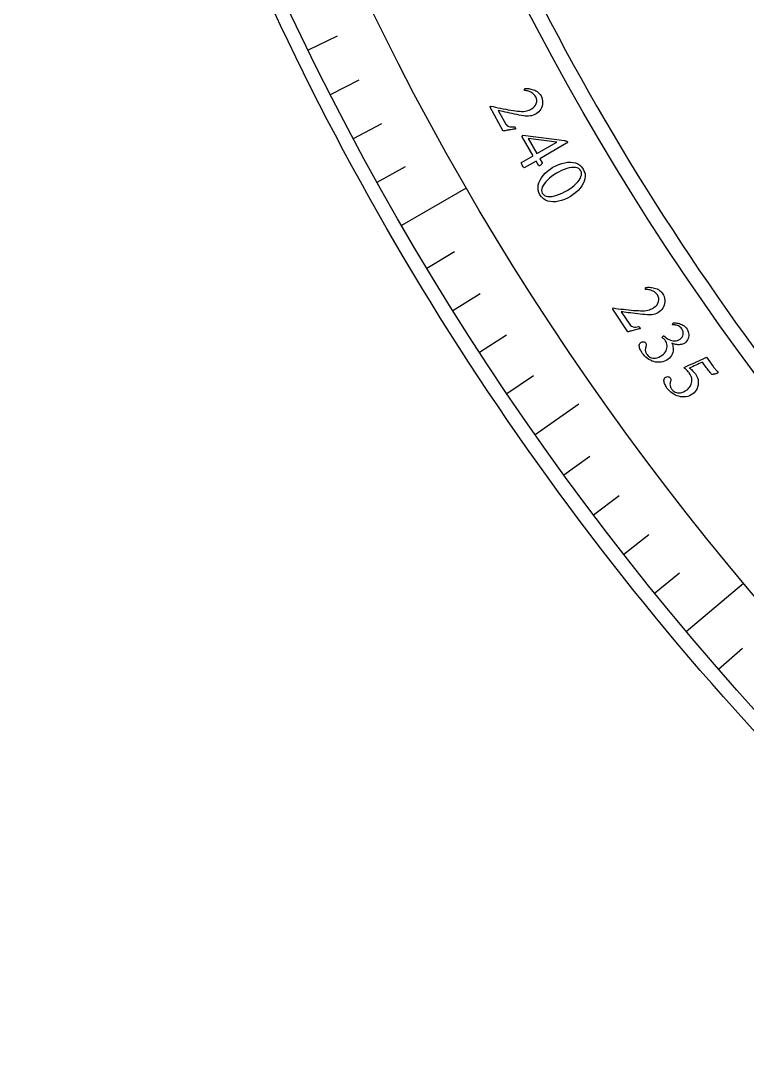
# Model space of a CAD drawing. Header units: millimetres. Extents: x -50 to 50, y -50 to 64.
# Drawn here: x -49.74 to -37.04, y -39.27 to -21.29 of the extents above; entities that cross this region are included whole.
import ezdxf

# ---------------------------------------------------------------- set-up
doc = ezdxf.new("R2010")
doc.units = ezdxf.units.MM
for name, color, linetype in [('CUT_INNER', 6, 'Continuous'), ('CUT_OUTER', 1, 'Continuous'), ('ENGRAVE', 7, 'Continuous'), ('ENGRAVE_FINE', 8, 'Continuous'), ('TEXT', 5, 'Continuous')]:
    doc.layers.add(name, color=color, linetype=linetype)

msp = doc.modelspace()

# ---------------------------------------------------------------- linework, layer by layer
at = {"layer": 'CUT_INNER'}
msp.add_lwpolyline([(-40.6095, -21.0696), (-40.4795, -21.3184), (-40.3479, -21.5664), (-40.2148, -21.8136), (-40.0802, -22.0599), (-39.9441, -22.3054), (-39.8065, -22.5501), (-39.6674, -22.7939), (-39.5268, -23.0369), (-39.3847, -23.279), (-39.2411, -23.5202), (-39.096, -23.7605), (-38.9495, -24), (-38.8015, -24.2385), (-38.6521, -24.4761), (-38.5011, -24.7128), (-38.3488, -24.9486), (-38.195, -25.1835), (-38.0397, -25.4173), (-37.8831, -25.6503), (-37.725, -25.8822), (-37.5654, -26.1132), (-37.4045, -26.3432), (-37.2422, -26.5722), (-37.0784, -26.8003), (-36.9133, -27.0273)], dxfattribs=at)
at = {"layer": 'CUT_OUTER'}
msp.add_lwpolyline([(-36.8408, -33.8046), (-37.0476, -33.5779), (-37.2529, -33.35), (-37.4568, -33.1208), (-37.6593, -32.8903), (-37.8604, -32.6586), (-38.0601, -32.4257), (-38.2584, -32.1916), (-38.4552, -31.9562), (-38.6505, -31.7197), (-38.8444, -31.4819), (-39.0369, -31.243), (-39.2278, -31.0029), (-39.4173, -30.7616), (-39.6053, -30.5191), (-39.7918, -30.2756), (-39.9769, -30.0308), (-40.1604, -29.785), (-40.3424, -29.538), (-40.5229, -29.2899), (-40.7018, -29.0407), (-40.8792, -28.7904), (-41.0551, -28.539), (-41.2295, -28.2866), (-41.4023, -28.0331), (-41.5735, -27.7785), (-41.7431, -27.5229), (-41.9112, -27.2662), (-42.0777, -27.0086), (-42.2427, -26.7499), (-42.406, -26.4902), (-42.5678, -26.2295), (-42.7279, -25.9678), (-42.8864, -25.7051), (-43.0433, -25.4415), (-43.1986, -25.1769), (-43.3523, -24.9114), (-43.5043, -24.6449), (-43.6547, -24.3775), (-43.8035, -24.1092), (-43.9506, -23.84), (-44.0961, -23.5698), (-44.2399, -23.2988), (-44.382, -23.0269), (-44.5224, -22.7542), (-44.6612, -22.4806), (-44.7983, -22.2061), (-44.9337, -21.9308), (-45.0674, -21.6547), (-45.1995, -21.3778), (-45.3298, -21.1)], dxfattribs=at)
at = {"layer": 'ENGRAVE'}
for points in [[(-43.0804, -24.8725), (-41.9468, -24.218)], [(-40.7487, -28.5326), (-39.9828, -27.9963)], [(-38.1069, -31.9755), (-37.1041, -31.1341)]]:
    msp.add_lwpolyline(points, dxfattribs=at)
for radius in [49.745, 48.436, 46.005]:
    msp.add_circle((0, 0), radius, dxfattribs=at)
at = {"layer": 'ENGRAVE_FINE'}
for points in [[(-44.7105, -21.8068), (-44.2063, -21.5608)], [(-44.3231, -22.5838), (-43.8233, -22.3291)], [(-43.9222, -23.3539), (-43.4269, -23.0905)], [(-43.508, -24.1169), (-43.0173, -23.8449)], [(-42.6398, -25.6206), (-42.1589, -25.3316)], [(-42.1862, -26.3608), (-41.7104, -26.0635)], [(-41.7197, -27.0931), (-41.2492, -26.7875)], [(-41.2405, -27.8171), (-40.7754, -27.5033)], [(-40.2446, -29.2394), (-39.7907, -28.9096)], [(-39.7281, -29.9373), (-39.2801, -29.5997)], [(-39.1996, -30.6261), (-38.7575, -30.2807)], [(-38.6591, -31.3055), (-38.2231, -30.9525)], [(-37.543, -32.6357), (-37.1196, -32.2676)]]:
    msp.add_lwpolyline(points, dxfattribs=at)
at = {"layer": 'TEXT'}
for points in [[(-41.0914, -23.189), (-41.1099, -23.1914), (-41.1296, -23.1941), (-41.1504, -23.1973), (-41.1722, -23.2008), (-41.1941, -23.2045), (-41.2152, -23.2081), (-41.2354, -23.2117), (-41.2548, -23.2151), (-41.2722, -23.2183), (-41.2865, -23.2208), (-41.2977, -23.2229), (-41.3057, -23.2244), (-41.5366, -22.809), (-41.5362, -22.8063), (-41.5355, -22.8034), (-41.5344, -22.8001), (-41.533, -22.7966), (-41.5314, -22.7933), (-41.5297, -22.7906), (-41.528, -22.7886), (-41.5262, -22.7872), (-41.4837, -22.797), (-41.4405, -22.8067), (-41.3965, -22.8163), (-41.3517, -22.8258), (-41.3068, -22.835), (-41.2624, -22.8436), (-41.2185, -22.8517), (-41.175, -22.8591), (-41.1329, -22.8658), (-41.093, -22.8715), (-41.0552, -22.8761), (-41.0196, -22.8797), (-40.9843, -22.8817), (-40.9525, -22.8815), (-40.9242, -22.8789), (-40.8994, -22.8739), (-40.8766, -22.8671), (-40.8539, -22.8586), (-40.8316, -22.8487), (-40.8095, -22.8371), (-40.7815, -22.8184), (-40.7585, -22.7965), (-40.7405, -22.7713), (-40.7276, -22.7429), (-40.7204, -22.7131), (-40.7198, -22.6837), (-40.7257, -22.6547), (-40.7382, -22.6261), (-40.7522, -22.604), (-40.7679, -22.5849), (-40.7853, -22.5687), (-40.8046, -22.5554), (-40.8244, -22.5445), (-40.8439, -22.5356), (-40.8628, -22.5285), (-40.8813, -22.5234), (-40.8983, -22.5197), (-40.9128, -22.517), (-40.9247, -22.5153), (-40.9341, -22.5145), (-40.9356, -22.5106), (-40.9362, -22.506), (-40.9358, -22.5008), (-40.9345, -22.495), (-40.9327, -22.4895), (-40.9308, -22.4852), (-40.929, -22.4823), (-40.9272, -22.4807), (-40.9193, -22.4797), (-40.9086, -22.4793), (-40.8951, -22.4795), (-40.8788, -22.4801), (-40.8605, -22.4818), (-40.8411, -22.4849), (-40.8204, -22.4893), (-40.7986, -22.4952), (-40.7765, -22.5027), (-40.7547, -22.5118), (-40.7334, -22.5227), (-40.7126, -22.5353), (-40.6929, -22.55), (-40.6751, -22.5672), (-40.6592, -22.587), (-40.6452, -22.6092), (-40.6316, -22.6379), (-40.6222, -22.6673), (-40.6172, -22.6974), (-40.6164, -22.7283), (-40.6194, -22.7589), (-40.6259, -22.7883), (-40.6357, -22.8164), (-40.6489, -22.8432), (-40.6652, -22.868), (-40.6841, -22.8898), (-40.7057, -22.9087), (-40.73, -22.9245), (-40.7558, -22.9376), (-40.7822, -22.948), (-40.809, -22.9556), (-40.8364, -22.9606), (-40.8642, -22.9631), (-40.8921, -22.9635), (-40.9202, -22.9618), (-40.9485, -22.958), (-40.9865, -22.9514), (-41.0259, -22.944), (-41.0668, -22.936), (-41.1091, -22.9272), (-41.1516, -22.9181), (-41.1928, -22.9092), (-41.2327, -22.9004), (-41.2713, -22.8918), (-41.3073, -22.8836), (-41.3396, -22.8763), (-41.368, -22.8699), (-41.3927, -22.8644), (-41.2604, -23.1023), (-41.2495, -23.1185), (-41.2367, -23.1315), (-41.2219, -23.1412), (-41.2052, -23.1478), (-41.1862, -23.1517), (-41.1645, -23.1536), (-41.1399, -23.1534), (-41.1127, -23.1512), (-41.1085, -23.1512), (-41.1046, -23.1527), (-41.101, -23.1558), (-41.0978, -23.1605), (-41.0967, -23.1627), (-41.0957, -23.1657), (-41.0945, -23.1695), (-41.0934, -23.1741), (-41.0923, -23.1787), (-41.0917, -23.1828), (-41.0913, -23.1862), (-41.0914, -23.189)], [(-40.1867, -23.4089), (-40.1846, -23.4136), (-40.1837, -23.4182), (-40.1842, -23.4226), (-40.1859, -23.4269), (-40.1885, -23.4308), (-40.1914, -23.4342), (-40.1945, -23.4371), (-40.198, -23.4395), (-40.6631, -23.7107), (-40.6222, -23.7807), (-40.6214, -23.7841), (-40.6225, -23.7885), (-40.6255, -23.7938), (-40.6304, -23.8), (-40.6367, -23.8065), (-40.6439, -23.8128), (-40.6521, -23.8188), (-40.6613, -23.8246), (-40.6676, -23.828), (-40.6733, -23.8304), (-40.6783, -23.8318), (-40.6827, -23.8323), (-40.7307, -23.7502), (-40.9373, -23.8706), (-40.9378, -23.8702), (-40.9392, -23.8691), (-40.9416, -23.8672), (-40.9449, -23.8645), (-40.9496, -23.8596), (-40.9558, -23.8511), (-40.9636, -23.8389), (-40.9731, -23.8231), (-40.9833, -23.8041), (-40.9892, -23.7898), (-40.9908, -23.78), (-40.9881, -23.7749), (-40.7849, -23.657), (-40.9766, -23.3234), (-40.9762, -23.3194), (-40.9752, -23.3156), (-40.9736, -23.3119), (-40.9714, -23.3084), (-40.969, -23.3053), (-40.9665, -23.3026), (-40.9641, -23.3005), (-40.9616, -23.2988), (-40.237, -23.3919), (-40.2312, -23.393), (-40.2246, -23.3943), (-40.217, -23.3959), (-40.2086, -23.3977), (-40.2006, -23.4), (-40.1942, -23.4026), (-40.1896, -23.4056), (-40.1867, -23.4089)], [(-40.3712, -23.4171), (-40.8698, -23.3526), (-40.7172, -23.6177)], [(-39.9082, -23.8888), (-39.8879, -23.93), (-39.8759, -23.9718), (-39.8722, -24.0144), (-39.8769, -24.0577), (-39.8888, -24.1009), (-39.907, -24.1433), (-39.9315, -24.185), (-39.9623, -24.2258), (-39.9983, -24.2651), (-40.0386, -24.3019), (-40.0831, -24.3364), (-40.1317, -24.3684), (-40.1827, -24.3968), (-40.2338, -24.4202), (-40.2853, -24.4387), (-40.337, -24.4521), (-40.3877, -24.4601), (-40.4363, -24.4621), (-40.4828, -24.4582), (-40.5272, -24.4483), (-40.5681, -24.432), (-40.6044, -24.4085), (-40.636, -24.3781), (-40.6629, -24.3406), (-40.6827, -24.3001), (-40.6942, -24.2585), (-40.6976, -24.2157), (-40.6927, -24.1718), (-40.6806, -24.1277), (-40.6623, -24.0846), (-40.6377, -24.0424), (-40.6069, -24.0012), (-40.5708, -23.9617), (-40.5303, -23.9249), (-40.4856, -23.8907), (-40.4366, -23.8592), (-40.3853, -23.8315), (-40.3338, -23.8087), (-40.2822, -23.7908), (-40.2305, -23.7779), (-40.1797, -23.7703), (-40.1313, -23.7687), (-40.0851, -23.773), (-40.0412, -23.7832), (-40.0008, -23.7996), (-39.9652, -23.8227), (-39.9343, -23.8524), (-39.9082, -23.8888)], [(-39.9479, -23.9206), (-39.9647, -23.8988), (-39.9861, -23.8821), (-40.0122, -23.8704), (-40.0428, -23.8638), (-40.0771, -23.8618), (-40.1141, -23.8641), (-40.1536, -23.8707), (-40.1959, -23.8815), (-40.2397, -23.8963), (-40.2843, -23.9147), (-40.3296, -23.9367), (-40.3755, -23.9623), (-40.4196, -23.9901), (-40.4603, -24.0191), (-40.4978, -24.0495), (-40.5319, -24.0811), (-40.5619, -24.1132), (-40.587, -24.1447), (-40.6073, -24.1756), (-40.6227, -24.2061), (-40.6324, -24.2352), (-40.6356, -24.2622), (-40.6323, -24.2871), (-40.6226, -24.3099), (-40.6045, -24.3335), (-40.5818, -24.3514), (-40.5547, -24.3634), (-40.5231, -24.3697), (-40.488, -24.3708), (-40.4502, -24.3674), (-40.41, -24.3594), (-40.3671, -24.3469), (-40.3228, -24.3305), (-40.2781, -24.3109), (-40.2331, -24.2882), (-40.1878, -24.2623), (-40.1436, -24.2341), (-40.1031, -24.2049), (-40.0662, -24.1748), (-40.0331, -24.1438), (-40.0042, -24.1127), (-39.9802, -24.082), (-39.9609, -24.0518), (-39.9464, -24.0221), (-39.9375, -23.9937), (-39.9347, -23.9673), (-39.9382, -23.9429), (-39.9479, -23.9206)], [(-38.9139, -26.6821), (-38.9323, -26.6861), (-38.9516, -26.6905), (-38.972, -26.6955), (-38.9934, -26.7009), (-39.015, -26.7065), (-39.0357, -26.712), (-39.0555, -26.7172), (-39.0745, -26.7224), (-39.0915, -26.727), (-39.1055, -26.7308), (-39.1165, -26.7339), (-39.1244, -26.7361), (-39.3906, -26.3423), (-39.3904, -26.3397), (-39.39, -26.3366), (-39.3892, -26.3333), (-39.3881, -26.3297), (-39.3868, -26.3262), (-39.3854, -26.3234), (-39.3838, -26.3213), (-39.3821, -26.3198), (-39.339, -26.3258), (-39.2951, -26.3317), (-39.2504, -26.3374), (-39.205, -26.343), (-39.1594, -26.3482), (-39.1144, -26.3529), (-39.07, -26.3571), (-39.026, -26.3608), (-38.9835, -26.3638), (-38.9432, -26.3659), (-38.9052, -26.3672), (-38.8694, -26.3677), (-38.8341, -26.3667), (-38.8024, -26.3637), (-38.7745, -26.3586), (-38.7502, -26.3515), (-38.728, -26.3427), (-38.7062, -26.3323), (-38.6848, -26.3204), (-38.6638, -26.307), (-38.6375, -26.286), (-38.6166, -26.2621), (-38.6008, -26.2355), (-38.5904, -26.206), (-38.5859, -26.1757), (-38.5878, -26.1464), (-38.5962, -26.118), (-38.6112, -26.0906), (-38.627, -26.0698), (-38.6443, -26.0521), (-38.6632, -26.0375), (-38.6835, -26.0259), (-38.7042, -26.0168), (-38.7243, -26.0096), (-38.7438, -26.0042), (-38.7627, -26.0007), (-38.7799, -25.9986), (-38.7946, -25.9971), (-38.8066, -25.9964), (-38.8161, -25.9965), (-38.8179, -25.9927), (-38.8189, -25.9882), (-38.819, -25.9829), (-38.8181, -25.977), (-38.8168, -25.9714), (-38.8154, -25.967), (-38.8138, -25.964), (-38.8121, -25.9622), (-38.8043, -25.9605), (-38.7937, -25.9592), (-38.7802, -25.9582), (-38.764, -25.9574), (-38.7456, -25.9575), (-38.726, -25.9588), (-38.705, -25.9615), (-38.6828, -25.9655), (-38.6601, -25.971), (-38.6376, -25.9782), (-38.6155, -25.9872), (-38.5936, -25.9979), (-38.5727, -26.0108), (-38.5535, -26.0264), (-38.5359, -26.0447), (-38.52, -26.0656), (-38.5039, -26.093), (-38.4921, -26.1215), (-38.4844, -26.1511), (-38.4809, -26.1818), (-38.4813, -26.2125), (-38.4852, -26.2423), (-38.4925, -26.2712), (-38.5033, -26.2991), (-38.5174, -26.3252), (-38.5343, -26.3486), (-38.5542, -26.3692), (-38.577, -26.3872), (-38.6016, -26.4024), (-38.6269, -26.415), (-38.653, -26.425), (-38.6799, -26.4323), (-38.7073, -26.4373), (-38.7351, -26.4401), (-38.7633, -26.4409), (-38.7918, -26.4396), (-38.8301, -26.4363), (-38.87, -26.4324), (-38.9115, -26.4279), (-38.9545, -26.4229), (-38.9976, -26.4175), (-39.0394, -26.4122), (-39.0799, -26.4069), (-39.1191, -26.4017), (-39.1557, -26.3967), (-39.1885, -26.3923), (-39.2174, -26.3884), (-39.2424, -26.385), (-39.0899, -26.6105), (-39.0776, -26.6256), (-39.0637, -26.6374), (-39.0481, -26.6459), (-39.031, -26.651), (-39.0117, -26.6533), (-38.9898, -26.6532), (-38.9654, -26.6509), (-38.9385, -26.6463), (-38.9343, -26.6459), (-38.9303, -26.6471), (-38.9265, -26.6499), (-38.9228, -26.6543), (-38.9216, -26.6564), (-38.9203, -26.6593), (-38.9188, -26.663), (-38.9172, -26.6674), (-38.9158, -26.6719), (-38.9148, -26.6759), (-38.9142, -26.6793), (-38.9139, -26.6821)], [(-38.0919, -26.6874), (-38.0828, -26.7026), (-38.0752, -26.72), (-38.0693, -26.7395), (-38.0649, -26.7612), (-38.0626, -26.784), (-38.0632, -26.8071), (-38.0665, -26.8302), (-38.0725, -26.8536), (-38.0819, -26.8761), (-38.0951, -26.8968), (-38.1121, -26.9157), (-38.133, -26.9327), (-38.1512, -26.9439), (-38.1701, -26.9523), (-38.1899, -26.9581), (-38.2105, -26.9611), (-38.2314, -26.962), (-38.2519, -26.9614), (-38.2719, -26.9592), (-38.2916, -26.9554), (-38.3102, -26.9507), (-38.3273, -26.9459), (-38.3428, -26.9409), (-38.3567, -26.9357), (-38.3486, -26.9543), (-38.3423, -26.975), (-38.3378, -26.9977), (-38.3349, -27.0225), (-38.3345, -27.0484), (-38.337, -27.0744), (-38.3426, -27.1006), (-38.3511, -27.1269), (-38.3634, -27.1523), (-38.3799, -27.1761), (-38.4008, -27.1981), (-38.426, -27.2183), (-38.455, -27.2365), (-38.4847, -27.2507), (-38.5153, -27.2608), (-38.5467, -27.2669), (-38.5784, -27.2693), (-38.6097, -27.2686), (-38.6408, -27.2645), (-38.6716, -27.2573), (-38.7017, -27.2471), (-38.7308, -27.2343), (-38.7587, -27.2189), (-38.7856, -27.2009), (-38.811, -27.1807), (-38.8344, -27.1587), (-38.8558, -27.1348), (-38.8753, -27.1092), (-38.883, -27.0973), (-38.8909, -27.0834), (-38.899, -27.0677), (-38.9072, -27.05), (-38.9147, -27.0314), (-38.9208, -27.013), (-38.9253, -26.9947), (-38.9284, -26.9766), (-38.9279, -26.9724), (-38.9266, -26.9668), (-38.9246, -26.9599), (-38.9219, -26.9516), (-38.9183, -26.9431), (-38.9137, -26.9357), (-38.9082, -26.9293), (-38.9018, -26.924), (-38.8897, -26.917), (-38.8775, -26.9125), (-38.8652, -26.9106), (-38.8527, -26.9114), (-38.841, -26.9143), (-38.8309, -26.919), (-38.8222, -26.9255), (-38.815, -26.9339), (-38.8086, -26.9455), (-38.8052, -26.9575), (-38.8049, -26.9699), (-38.8076, -26.9825), (-38.8117, -26.9952), (-38.8151, -27.0076), (-38.818, -27.0197), (-38.8204, -27.0315), (-38.8219, -27.0452), (-38.8217, -27.0587), (-38.8196, -27.0722), (-38.8158, -27.0857), (-38.8108, -27.0988), (-38.805, -27.1113), (-38.7985, -27.1232), (-38.7912, -27.1344), (-38.7796, -27.1487), (-38.766, -27.1616), (-38.7502, -27.1731), (-38.7323, -27.1832), (-38.7123, -27.191), (-38.6906, -27.1957), (-38.6669, -27.1973), (-38.6414, -27.1957), (-38.6143, -27.1901), (-38.5858, -27.1796), (-38.5559, -27.1644), (-38.5246, -27.1442), (-38.5033, -27.1273), (-38.4852, -27.1088), (-38.4703, -27.0886), (-38.4585, -27.0669), (-38.4497, -27.0442), (-38.4437, -27.0213), (-38.4406, -26.9982), (-38.4403, -26.9749), (-38.4428, -26.952), (-38.4483, -26.9305), (-38.4567, -26.9103), (-38.468, -26.8914), (-38.4748, -26.8825), (-38.4823, -26.874), (-38.4906, -26.8659), (-38.4997, -26.8583), (-38.5085, -26.8512), (-38.5162, -26.845), (-38.5227, -26.8395), (-38.528, -26.8347), (-38.5253, -26.8284), (-38.5215, -26.8226), (-38.5168, -26.8174), (-38.511, -26.8127), (-38.5071, -26.8102), (-38.5037, -26.8085), (-38.5006, -26.8074), (-38.4979, -26.807), (-38.4768, -26.8249), (-38.4548, -26.8414), (-38.4318, -26.8563), (-38.408, -26.8698), (-38.3837, -26.881), (-38.3592, -26.8893), (-38.3345, -26.8945), (-38.3097, -26.8968), (-38.2849, -26.8954), (-38.2603, -26.8895), (-38.236, -26.8792), (-38.2119, -26.8645), (-38.1918, -26.8476), (-38.1764, -26.8281), (-38.1654, -26.8062), (-38.159, -26.7817), (-38.1574, -26.7562), (-38.1611, -26.7312), (-38.1699, -26.7067), (-38.1839, -26.6827), (-38.1968, -26.6664), (-38.211, -26.6527), (-38.2265, -26.6416), (-38.2433, -26.6331), (-38.2603, -26.6265), (-38.2765, -26.6214), (-38.2919, -26.6178), (-38.3066, -26.6156), (-38.3195, -26.6141), (-38.33, -26.6127), (-38.338, -26.6114), (-38.3436, -26.6101), (-38.3446, -26.6074), (-38.3447, -26.6041), (-38.3438, -26.6001), (-38.3418, -26.5954), (-38.3392, -26.5906), (-38.3362, -26.5864), (-38.3327, -26.5828), (-38.3289, -26.5797), (-38.3095, -26.5797), (-38.2894, -26.5811), (-38.2687, -26.5838), (-38.2474, -26.5879), (-38.2259, -26.5936), (-38.2047, -26.6009), (-38.1838, -26.6101), (-38.1631, -26.6209), (-38.1432, -26.6339), (-38.1247, -26.6493), (-38.1076, -26.6671), (-38.0919, -26.6874)], [(-37.9461, -27.4729), (-37.9252, -27.5057), (-37.9097, -27.5386), (-37.8997, -27.5718), (-37.8951, -27.6051), (-37.8951, -27.638), (-37.8988, -27.6697), (-37.9064, -27.7002), (-37.9177, -27.7294), (-37.9323, -27.7567), (-37.9494, -27.7811), (-37.9692, -27.8027), (-37.9916, -27.8215), (-38.0202, -27.8402), (-38.0498, -27.8548), (-38.0802, -27.8654), (-38.1115, -27.872), (-38.1431, -27.8749), (-38.1745, -27.8746), (-38.2056, -27.8711), (-38.2365, -27.8643), (-38.2668, -27.8546), (-38.296, -27.8423), (-38.3242, -27.8273), (-38.3514, -27.8097), (-38.3771, -27.7899), (-38.4008, -27.7683), (-38.4227, -27.7448), (-38.4426, -27.7195), (-38.4505, -27.7077), (-38.4586, -27.694), (-38.4669, -27.6783), (-38.4753, -27.6608), (-38.4832, -27.6423), (-38.4895, -27.624), (-38.4943, -27.6058), (-38.4977, -27.5877), (-38.4972, -27.5835), (-38.4961, -27.5779), (-38.4942, -27.5709), (-38.4916, -27.5626), (-38.4881, -27.5541), (-38.4837, -27.5466), (-38.4783, -27.5401), (-38.472, -27.5347), (-38.46, -27.5275), (-38.4478, -27.5228), (-38.4355, -27.5208), (-38.4231, -27.5213), (-38.4114, -27.5241), (-38.4011, -27.5286), (-38.3923, -27.535), (-38.385, -27.5432), (-38.3784, -27.5548), (-38.3748, -27.5667), (-38.3743, -27.579), (-38.3769, -27.5917), (-38.3807, -27.6045), (-38.384, -27.6169), (-38.3867, -27.6291), (-38.3888, -27.6409), (-38.3902, -27.6546), (-38.3897, -27.6682), (-38.3875, -27.6817), (-38.3835, -27.695), (-38.3782, -27.7081), (-38.3722, -27.7205), (-38.3655, -27.7323), (-38.358, -27.7434), (-38.3463, -27.7575), (-38.3324, -27.7701), (-38.3164, -27.7814), (-38.2983, -27.7912), (-38.2783, -27.7987), (-38.2565, -27.8031), (-38.2328, -27.8042), (-38.2073, -27.8023), (-38.1803, -27.7962), (-38.152, -27.7853), (-38.1223, -27.7696), (-38.0913, -27.749), (-38.0744, -27.735), (-38.0588, -27.7185), (-38.0443, -27.6997), (-38.0312, -27.6784), (-38.0202, -27.655), (-38.0126, -27.6302), (-38.0083, -27.6037), (-38.0073, -27.5757), (-38.0107, -27.5464), (-38.0198, -27.5164), (-38.0345, -27.4855), (-38.0549, -27.4537), (-38.0623, -27.4441), (-38.0715, -27.4335), (-38.0824, -27.4217), (-38.095, -27.4088), (-38.1079, -27.3965), (-38.1195, -27.3865), (-38.1297, -27.3787), (-38.1387, -27.3733), (-38.1395, -27.3714), (-38.1397, -27.3691), (-38.1392, -27.3664), (-38.138, -27.3634), (-38.1363, -27.3603), (-38.1343, -27.3575), (-38.1319, -27.355), (-38.1292, -27.3528), (-38.0935, -27.3366), (-38.0578, -27.3204), (-38.0221, -27.3042), (-37.9865, -27.2879), (-37.9514, -27.272), (-37.9175, -27.2566), (-37.8849, -27.2417), (-37.8535, -27.2273), (-37.8242, -27.2139), (-37.7978, -27.2015), (-37.7743, -27.1903), (-37.7538, -27.1803), (-37.6373, -27.3414), (-37.629, -27.3525), (-37.6203, -27.3636), (-37.6112, -27.3746), (-37.6018, -27.3855), (-37.5924, -27.3959), (-37.5837, -27.4052), (-37.5757, -27.4135), (-37.5682, -27.4208), (-37.562, -27.4268), (-37.5576, -27.431), (-37.5549, -27.4335), (-37.554, -27.4344), (-37.5537, -27.4382), (-37.5534, -27.4418), (-37.553, -27.445), (-37.5527, -27.448), (-37.5528, -27.4506), (-37.5534, -27.453), (-37.5547, -27.455), (-37.5567, -27.4568), (-37.5592, -27.4583), (-37.5634, -27.4603), (-37.5694, -27.4627), (-37.577, -27.4657), (-37.5858, -27.4688), (-37.5953, -27.4718), (-37.6054, -27.4746), (-37.6162, -27.4772), (-37.6272, -27.4794), (-37.6378, -27.4808), (-37.6482, -27.4815), (-37.6582, -27.4814), (-37.6679, -27.4705), (-37.6784, -27.4584), (-37.6897, -27.4453), (-37.7018, -27.431), (-37.7147, -27.4154), (-37.7284, -27.3981), (-37.7427, -27.3792), (-37.7578, -27.3587), (-37.8242, -27.2668), (-37.8529, -27.2798), (-37.8817, -27.2931), (-37.9108, -27.3066), (-37.9399, -27.3203), (-37.9689, -27.3338), (-37.9973, -27.3468), (-38.0251, -27.3593), (-38.0523, -27.3712), (-38.0392, -27.3802), (-38.0252, -27.3913), (-38.0102, -27.4043), (-37.9943, -27.4194), (-37.979, -27.4348), (-37.9659, -27.4489), (-37.955, -27.4616), (-37.9461, -27.4729)]]:
    msp.add_lwpolyline(points, close=True, dxfattribs=at)

doc.saveas('drawing.dxf')
